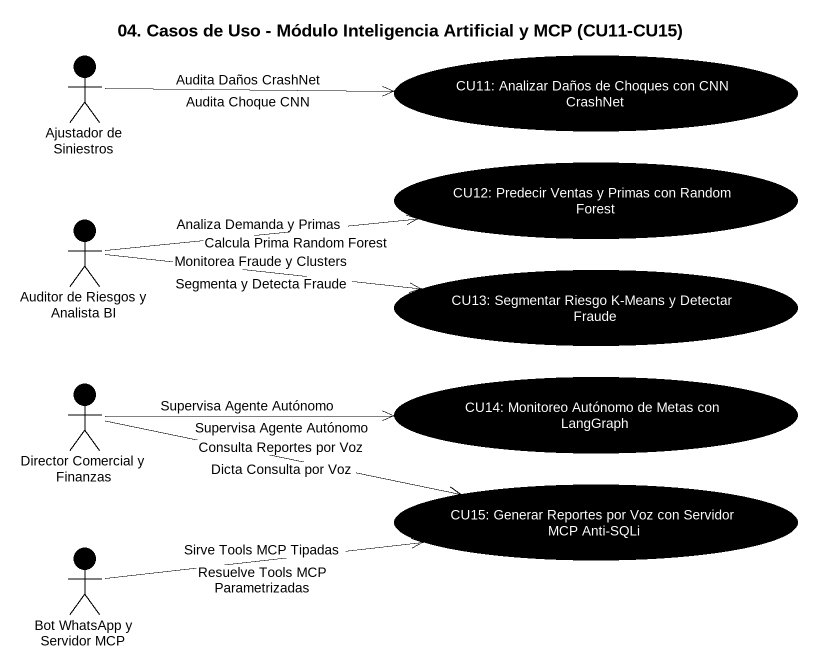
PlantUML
@startuml
title 04. Casos de Uso - Módulo Inteligencia Artificial y MCP (CU11-CU15)
actor "Ajustador de Siniestros" as Ajustador_de_Siniestros #000000
usecase "CU11: Analizar Daños de Choques con CNN CrashNet" as CU11_Analizar_Daños_de #000000
usecase "CU12: Predecir Ventas y Primas con Random Forest" as CU12_Predecir_Ventas_y #000000
actor "Auditor de Riesgos y Analista BI" as Auditor_de_Riesgos_y #000000
usecase "CU13: Segmentar Riesgo K-Means y Detectar Fraude" as CU13_Segmentar_Riesgo_K #000000
actor "Director Comercial y Finanzas" as Director_Comercial_y #000000
usecase "CU14: Monitoreo Autónomo de Metas con LangGraph" as CU14_Monitoreo_Autónomo_de #000000
usecase "CU15: Generar Reportes por Voz con Servidor MCP Anti-SQLi" as CU15_Generar_Reportes_por #000000
actor "Bot WhatsApp y Servidor MCP" as Bot_WhatsApp_y_Servidor_MCP #000000
Ajustador_de_Siniestros -right-> CU11_Analizar_Daños_de : Audita Daños CrashNet
Ajustador_de_Siniestros -right-> CU11_Analizar_Daños_de : Audita Choque CNN
Auditor_de_Riesgos_y -right-> CU12_Predecir_Ventas_y : Analiza Demanda y Primas
Auditor_de_Riesgos_y -right-> CU12_Predecir_Ventas_y : Calcula Prima Random Forest
Auditor_de_Riesgos_y -right-> CU13_Segmentar_Riesgo_K : Monitorea Fraude y Clusters
Auditor_de_Riesgos_y -right-> CU13_Segmentar_Riesgo_K : Segmenta y Detecta Fraude
Director_Comercial_y -right-> CU14_Monitoreo_Autónomo_de : Supervisa Agente Autónomo
Director_Comercial_y -right-> CU14_Monitoreo_Autónomo_de : Supervisa Agente Autónomo
Director_Comercial_y -right-> CU15_Generar_Reportes_por : Consulta Reportes por Voz
Director_Comercial_y -right-> CU15_Generar_Reportes_por : Dicta Consulta por Voz
Bot_WhatsApp_y_Servidor_MCP -right-> CU15_Generar_Reportes_por : Sirve Tools MCP Tipadas
Bot_WhatsApp_y_Servidor_MCP -right-> CU15_Generar_Reportes_por : Resuelve Tools MCP Parametrizadas
@enduml
